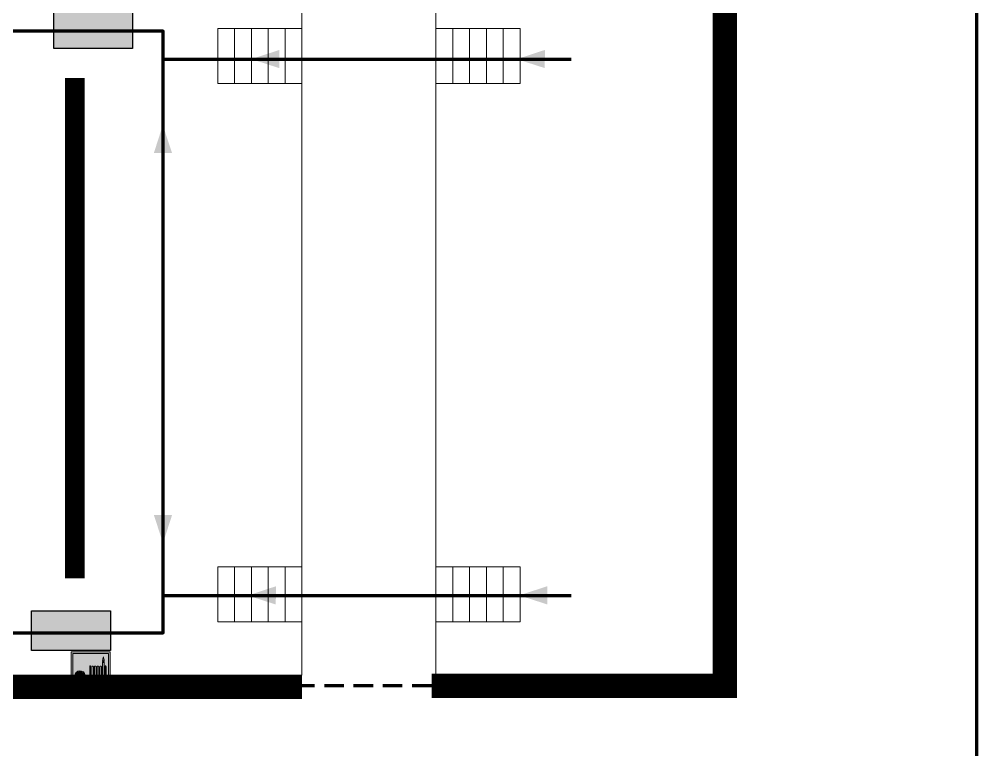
# Model space of a CAD drawing. Header units: millimetres. Extents: x 13114 to 67229, y 22859 to 38520.
# Drawn here: x 25053.1 to 25249.7, y 24385.3 to 24535.2 of the extents above; entities that cross this region are included whole.
import ezdxf

# ---------------------------------------------------------------- set-up
doc = ezdxf.new("R2010")
doc.units = ezdxf.units.MM
doc.linetypes.add('{ Wide Dash }', pattern=[12, 4, -2, 4, -2])
doc.layers.add('План_Штампы', color=7, linetype='Continuous')

# ---------------------------------------------------------------- blocks, each defined once
blk = doc.blocks.new('A$C37112FD5')
at = {"true_color": 0xf5f5ff}
h = blk.add_hatch(color=7, dxfattribs=at)
h.dxf.hatch_style = 1
h.paths.add_polyline_path([(12.8, -7.4), (0, -7.4), (0, -20.2), (12.8, -20.2)])
h.paths.add_polyline_path([(12.29, -7.91), (12.29, -19.69), (0.51, -19.69), (0.51, -7.91)], flags=16)
h.paths.add_polyline_path([(4.98, -9.04, -0.42597), (5.17, -9.22), (5.17, -12.25), (5.17, -15.29, -0.432244), (4.98, -15.47), (4.83, -15.47, -0.42597), (4.64, -15.29), (4.64, -12.25), (4.64, -9.22, -0.432244), (4.83, -9.04)], flags=0)
h.paths.add_polyline_path([(4.28, -9.22), (4.28, -12.25), (4.28, -15.29, -0.432244), (4.09, -15.47), (3.94, -15.47, -0.42597), (3.75, -15.29), (3.75, -12.25), (3.75, -9.22, -0.432244), (3.94, -9.04), (4.09, -9.04, -0.42597)], flags=0)
h.paths.add_polyline_path([(5.72, -9.04), (5.87, -9.04, -0.42597), (6.06, -9.22), (6.06, -12.25), (6.06, -15.29, -0.432244), (5.87, -15.47), (5.72, -15.47, -0.42597), (5.53, -15.29), (5.53, -12.25), (5.53, -9.22, -0.432244)], flags=0)
h.paths.add_polyline_path([(6.42, -8.9), (6.5, -8.9, -0.42597), (6.69, -9.08), (6.69, -12.03), (8.21, -12.03, -15.824349), (8.21, -12.47), (6.69, -12.47), (6.69, -15.42, -0.432244), (6.5, -15.6), (6.42, -15.6)], flags=0)
h.paths.add_polyline_path([(3.39, -9.22), (3.39, -12.25), (3.39, -15.29, -0.432244), (3.2, -15.47), (3.05, -15.47, -0.42597), (2.85, -15.29), (2.85, -12.25), (2.85, -9.22, -0.432244), (3.05, -9.04), (3.2, -9.04, -0.42597)], flags=0)
h.paths.add_polyline_path([(2.5, -9.22), (2.5, -16.71), (1.96, -16.71), (1.96, -9.22, -0.432244), (2.15, -9.04), (2.31, -9.04, -0.42597)], flags=0)
h.paths.add_polyline_path([(1.61, -8.9), (1.61, -15.6), (1.57, -15.6, -0.42597), (1.37, -15.42), (1.37, -12.03), (1.37, -9.09, -0.432244), (1.57, -8.9)], flags=0)
h.paths.add_polyline_path([(9.76, -10.81), (9.76, -12.03), (8.49, -12.03, -0.336371)], flags=0)
h.paths.add_polyline_path([(8.49, -12.47), (9.76, -12.47), (9.76, -13.7, -0.336371)], flags=0)
h.paths.add_polyline_path([(10.11, -10.81, -0.336371), (11.38, -12.03), (10.11, -12.03)], flags=0)
h.paths.add_polyline_path([(10.11, -12.47), (11.38, -12.47, -0.336371), (10.11, -13.7)], flags=0)
h.paths.add_polyline_path([(2.5, -16.84), (2.5, -17.05), (1.97, -17.05), (1.97, -16.84)], flags=0)
h.paths.add_polyline_path([(2.5, -17.24, -0.033778), (2.24, -18.6, -0.033778), (1.97, -17.24)], flags=0)
h = blk.add_hatch(color=242)
h.dxf.hatch_style = 1
h.paths.add_polyline_path([(12.29, -7.91), (0.51, -7.91), (0.51, -19.69), (12.29, -19.69)])
h.paths.add_polyline_path([(6.42, -15.6), (6.42, -8.9), (6.5, -8.9, -0.42597), (6.69, -9.08), (6.69, -12.03), (8.21, -12.03, -15.824349), (8.21, -12.47), (6.69, -12.47), (6.69, -15.42, -0.432244), (6.5, -15.6)], flags=16)
h.paths.add_polyline_path([(5.87, -15.47), (5.72, -15.47, -0.42597), (5.53, -15.29), (5.53, -12.25), (5.53, -9.22, -0.432244), (5.72, -9.04), (5.87, -9.04, -0.42597), (6.06, -9.22), (6.06, -12.25), (6.06, -15.29, -0.432244)], flags=16)
h.paths.add_polyline_path([(4.98, -15.47), (4.83, -15.47, -0.42597), (4.64, -15.29), (4.64, -12.25), (4.64, -9.22, -0.432244), (4.83, -9.04), (4.98, -9.04, -0.42597), (5.17, -9.22), (5.17, -12.25), (5.17, -15.29, -0.432244)], flags=16)
h.paths.add_polyline_path([(4.09, -15.47), (3.94, -15.47, -0.42597), (3.75, -15.29), (3.75, -12.25), (3.75, -9.22, -0.432244), (3.94, -9.04), (4.09, -9.04, -0.42597), (4.28, -9.22), (4.28, -12.25), (4.28, -15.29, -0.432244)], flags=16)
h.paths.add_polyline_path([(3.2, -15.47), (3.05, -15.47, -0.42597), (2.85, -15.29), (2.85, -12.25), (2.85, -9.22, -0.432244), (3.05, -9.04), (3.2, -9.04, -0.42597), (3.39, -9.22), (3.39, -12.25), (3.39, -15.29, -0.432244)], flags=16)
h.paths.add_polyline_path([(2.5, -17.05), (1.97, -17.05), (1.97, -16.84), (2.5, -16.84)], flags=16)
h.paths.add_polyline_path([(2.5, -17.24, -0.033778), (2.24, -18.6, -0.033778), (1.97, -17.24)], flags=16)
h.paths.add_polyline_path([(2.5, -16.71), (1.96, -16.71), (1.96, -9.22, -0.432244), (2.15, -9.04), (2.31, -9.04, -0.42597), (2.5, -9.22)], flags=16)
h.paths.add_polyline_path([(1.61, -15.6), (1.57, -15.6, -0.42597), (1.37, -15.42), (1.37, -12.03), (1.37, -9.09, -0.432244), (1.57, -8.9), (1.61, -8.9)], flags=16)
h.paths.add_polyline_path([(8.49, -12.47), (9.76, -12.47), (9.76, -13.7, -0.336371)], flags=0)
h.paths.add_polyline_path([(10.11, -13.7), (10.11, -12.47), (11.38, -12.47, -0.336371)], flags=0)
h.paths.add_polyline_path([(8.49, -12.03, -0.336371), (9.76, -10.81), (9.76, -12.03)], flags=0)
h.paths.add_polyline_path([(10.11, -12.03), (10.11, -10.81, -0.336371), (11.38, -12.03)], flags=0)
h = blk.add_hatch(color=7, dxfattribs=at)
h.dxf.hatch_style = 1
h.paths.add_polyline_path([(1.61, -8.9), (1.57, -8.9, 0.432244), (1.37, -9.09), (1.37, -12.03), (1.37, -15.42, 0.42597), (1.57, -15.6), (1.61, -15.6)])
h.paths.add_polyline_path([(2.5, -9.22, 0.42597), (2.31, -9.04), (2.15, -9.04, 0.432244), (1.96, -9.22), (1.96, -16.71), (2.5, -16.71)])
h.paths.add_polyline_path([(2.5, -16.84), (1.97, -16.84), (1.97, -17.05), (2.5, -17.05)])
h.paths.add_polyline_path([(2.5, -17.24), (1.97, -17.24, 0.033778), (2.24, -18.6, 0.033778)])
h.paths.add_polyline_path([(3.39, -12.25), (3.39, -9.22, 0.42597), (3.2, -9.04), (3.05, -9.04, 0.432244), (2.85, -9.22), (2.85, -12.25), (2.85, -15.29, 0.42597), (3.05, -15.47), (3.2, -15.47, 0.432244), (3.39, -15.29)])
h.paths.add_polyline_path([(4.28, -12.25), (4.28, -9.22, 0.42597), (4.09, -9.04), (3.94, -9.04, 0.432244), (3.75, -9.22), (3.75, -12.25), (3.75, -15.29, 0.42597), (3.94, -15.47), (4.09, -15.47, 0.432244), (4.28, -15.29)])
h.paths.add_polyline_path([(5.17, -12.25), (5.17, -9.22, 0.42597), (4.98, -9.04), (4.83, -9.04, 0.432244), (4.64, -9.22), (4.64, -12.25), (4.64, -15.29, 0.42597), (4.83, -15.47), (4.98, -15.47, 0.432244), (5.17, -15.29)])
h.paths.add_polyline_path([(6.06, -12.25), (6.06, -9.22, 0.42597), (5.87, -9.04), (5.72, -9.04, 0.432244), (5.53, -9.22), (5.53, -12.25), (5.53, -15.29, 0.42597), (5.72, -15.47), (5.87, -15.47, 0.432244), (6.06, -15.29)])
h.paths.add_polyline_path([(6.69, -12.47), (8.21, -12.47, 15.824349), (8.21, -12.03), (6.69, -12.03), (6.69, -9.08, 0.42597), (6.5, -8.9), (6.42, -8.9), (6.42, -15.6), (6.5, -15.6, 0.432244), (6.69, -15.42)])
h.paths.add_polyline_path([(8.49, -12.47), (9.76, -12.47), (9.76, -13.7, -0.336371)], flags=16)
h.paths.add_polyline_path([(8.49, -12.03, -0.336371), (9.76, -10.81), (9.76, -12.03)], flags=16)
h.paths.add_polyline_path([(10.11, -12.47), (11.38, -12.47, -0.336371), (10.11, -13.7)], flags=16)
h.paths.add_polyline_path([(10.11, -12.03), (10.11, -10.81, -0.336371), (11.38, -12.03)], flags=16)
h = blk.add_hatch(color=242)
h.dxf.hatch_style = 1
h.paths.add_polyline_path([(9.76, -10.81, 0.336371), (8.49, -12.03), (9.76, -12.03)])
h.paths.add_polyline_path([(10.11, -10.81), (10.11, -12.03), (11.38, -12.03, 0.336371)])
h.paths.add_polyline_path([(11.38, -12.47), (10.11, -12.47), (10.11, -13.7, 0.336371)])
h.paths.add_polyline_path([(9.76, -12.47), (8.49, -12.47, 0.336371), (9.76, -13.7)])
at = {"color": 242, "lineweight": 5}
for p, q in [((0, -20.2), (0, -7.4)), ((0, -7.4), (12.8, -7.4)), ((1.37, -12.03), (1.37, -9.08)), ((1.57, -8.9), (1.61, -8.9)), ((1.61, -8.9), (1.61, -15.6)), ((1.96, -16.71), (1.96, -9.22)), ((2.15, -9.04), (2.31, -9.04)), ((2.5, -16.71), (2.5, -9.22)), ((2.85, -12.25), (2.85, -9.22)), ((3.05, -9.04), (3.2, -9.04)), ((3.39, -12.25), (3.39, -9.22)), ((3.75, -12.25), (3.75, -9.22)), ((3.94, -9.04), (4.09, -9.04)), ((4.28, -12.25), (4.28, -9.22)), ((4.64, -12.25), (4.64, -9.22)), ((4.83, -9.04), (4.98, -9.04)), ((5.17, -12.25), (5.17, -9.22)), ((5.53, -12.25), (5.53, -9.22)), ((5.72, -9.04), (5.87, -9.04)), ((6.06, -12.25), (6.06, -9.22)), ((6.42, -8.9), (6.42, -15.6)), ((6.5, -8.9), (6.42, -8.9)), ((6.69, -12.03), (6.69, -9.08)), ((12.8, -20.2), (12.8, -7.4)), ((1.37, -12.03), (1.37, -15.42)), ((2.85, -12.25), (2.85, -15.29)), ((3.39, -12.25), (3.39, -15.29)), ((3.75, -12.25), (3.75, -15.29)), ((4.28, -12.25), (4.28, -15.29)), ((4.64, -12.25), (4.64, -15.29)), ((5.17, -12.25), (5.17, -15.29)), ((5.53, -12.25), (5.53, -15.29)), ((6.06, -12.25), (6.06, -15.29)), ((8.21, -12.03), (6.69, -12.03)), ((8.21, -12.47), (6.69, -12.47)), ((6.69, -12.47), (6.69, -15.42)), ((9.76, -12.03), (8.49, -12.03)), ((9.76, -12.47), (8.49, -12.47)), ((9.76, -10.81), (9.76, -12.03)), ((9.76, -12.47), (9.76, -13.7)), ((10.11, -10.81), (10.11, -12.03)), ((11.38, -12.03), (10.11, -12.03)), ((11.38, -12.47), (10.11, -12.47)), ((10.11, -12.47), (10.11, -13.7)), ((1.57, -15.6), (1.61, -15.6)), ((3.05, -15.47), (3.2, -15.47)), ((3.94, -15.47), (4.09, -15.47)), ((4.83, -15.47), (4.98, -15.47)), ((5.72, -15.47), (5.87, -15.47)), ((6.42, -15.6), (6.5, -15.6)), ((1.96, -16.71), (2.5, -16.71)), ((1.97, -16.84), (2.5, -16.84)), ((1.97, -17.05), (1.97, -16.84)), ((2.5, -17.05), (1.97, -17.05)), ((1.97, -17.24), (2.5, -17.24)), ((2.5, -16.84), (2.5, -17.05)), ((0, -20.2), (12.8, -20.2))]:
    blk.add_line(p, q, dxfattribs=at)
blk.add_lwpolyline([(0.51, -7.91), (12.29, -7.91), (12.29, -19.69), (0.51, -19.69)], close=True, dxfattribs=at)
for centre, radius, start, end in [((1.56, -9.09), 0.182, 87.1027, 180.6071), ((2.15, -9.22), 0.182, 87.1027, 180.6071), ((2.32, -9.22), 0.182, 359.3929, 92.8973), ((3.04, -9.22), 0.182, 87.1027, 180.6071), ((3.21, -9.22), 0.182, 359.3929, 92.8973), ((3.93, -9.22), 0.182, 87.1027, 180.6071), ((4.1, -9.22), 0.182, 359.3929, 92.8973), ((4.82, -9.22), 0.182, 87.1027, 180.6071), ((4.99, -9.22), 0.182, 359.3929, 92.8973), ((5.71, -9.22), 0.182, 87.1027, 180.6071), ((5.88, -9.22), 0.182, 359.3929, 92.8973), ((6.51, -9.09), 0.182, 359.3929, 92.8973), ((9.93, -12.25), 1.74, 187.2319, 172.7681), ((9.93, -12.25), 1.46, 96.9927, 171.3585), ((9.93, -12.25), 1.46, 188.6415, 263.0073), ((9.93, -12.25), 1.46, 8.6415, 83.0073), ((9.93, -12.25), 1.46, 276.9927, 351.3585), ((1.56, -15.42), 0.182, 179.3929, 272.8973), ((3.04, -15.29), 0.182, 179.3929, 272.8973), ((3.21, -15.29), 0.182, 267.1027, 0.6071), ((3.93, -15.29), 0.182, 179.3929, 272.8973), ((4.1, -15.29), 0.182, 267.1027, 0.6071), ((4.82, -15.29), 0.182, 179.3929, 272.8973), ((4.99, -15.29), 0.182, 267.1027, 0.6071), ((5.71, -15.29), 0.182, 179.3929, 272.8973), ((5.88, -15.29), 0.182, 267.1027, 0.6071), ((6.51, -15.42), 0.182, 267.1027, 0.6071), ((12.17, -15.98), 10.27, 187.041, 194.7793), ((-7.7, -15.98), 10.27, 345.2207, 352.959)]:
    blk.add_arc(centre, radius, start, end, dxfattribs=at)
blk = doc.blocks.new('A$C32E8229D')
at = {"true_color": 0xffffff}
blk.add_hatch(color=7, dxfattribs=at).paths.add_polyline_path([(0, 0), (0, -8), (16, -8), (16, 0)])
h = blk.add_hatch(color=126)
h.paths.add_polyline_path([(0.2, -0.2), (15.8, -0.2), (15.8, -7.8), (0.2, -7.8)])
h.paths.add_polyline_path([(13.49, -2.05), (12.08, -2.05), (11.37, -2.63, 0.162397), (11.29, -2.84), (11.29, -3.63), (10.35, -3.63), (10.35, -4.05), (11.68, -4.05), (11.68, -3.48), (12.26, -4.28), (11.29, -5.1), (11.29, -6.78), (11.85, -6.78), (11.85, -5.44), (12.8, -4.64), (12.8, -5.94), (14.46, -5.94), (14.46, -5.39), (13.45, -5.39), (13.45, -3.97), (12.46, -2.59), (13.15, -2.59), (13.69, -3.34), (14.18, -3)], flags=16)
h.paths.add_polyline_path([(10.74, -1.82, 1), (11.8, -1.82, 1)], flags=16)
h.paths.add_polyline_path([(9.39, -3.59), (5.99, -3.59), (6.56, -3.03), (5.91, -3.03), (5.1, -3.83), (5.91, -4.64), (6.56, -4.64), (5.99, -4.09), (9.39, -4.09)], flags=16)
h.paths.add_polyline_path([(4.29, -1.08), (1.72, -1.08), (1.72, -6.6), (4.29, -6.6)], flags=16)
at = {"color": 126}
blk.add_lwpolyline([(16, -8), (0, -8), (0, 0), (16, 0)], close=True, dxfattribs=at)

msp = doc.modelspace()

# ---------------------------------------------------------------- linework, layer by layer
at = {"color": 6, "lineweight": 100}
msp.add_lwpolyline([(24649.66, 24275.01), (25249.66, 24275.01), (25249.66, 24670.01), (24649.66, 24670.01)], close=True, dxfattribs=at)
at = {"lineweight": 0}
for points, const_width in [([(25137.72, 24398.45), (25197.93, 24398.45), (25197.93, 24544.62), (25136.7, 24544.62)], 5), ([(25064.5, 24523.12), (25064.5, 24420.51)], 4), ([(24984.95, 24398.24), (25111.1, 24398.24)], 5)]:
    msp.add_lwpolyline(points, dxfattribs=dict(at, const_width=const_width))
for points in [[(25111.1, 24544.62), (25111.1, 24400.58)], [(25138.61, 24398.45), (25138.61, 24543.84)]]:
    msp.add_lwpolyline(points, dxfattribs=at)
at = {"color": 126, "lineweight": 100, "true_color": 0x008754}
for points in [[(25007.48, 24387.89), (24982.26, 24387.89), (24982.26, 24409.27), (25082.61, 24409.27), (25082.61, 24532.73), (24929.13, 24532.73), (24929.13, 24409.27), (24982.26, 24409.27)], [(25082.61, 24527.02), (25166.36, 24527.02)], [(25082.61, 24416.97), (25166.36, 24416.97)]]:
    msp.add_lwpolyline(points, dxfattribs=at)
at = {"lineweight": 0}
for points in [[(25097.29, 24522.05), (25093.84, 24522.05), (25093.84, 24533.3), (25097.29, 24533.3)], [(25100.75, 24522.05), (25097.29, 24522.05), (25097.29, 24533.3), (25100.75, 24533.3)], [(25104.2, 24522.05), (25100.75, 24522.05), (25100.75, 24533.3), (25104.2, 24533.3)], [(25107.65, 24522.05), (25104.2, 24522.05), (25104.2, 24533.3), (25107.65, 24533.3)], [(25111.1, 24522.05), (25107.65, 24522.05), (25107.65, 24533.3), (25111.1, 24533.3)], [(25142.07, 24522.05), (25138.61, 24522.05), (25138.61, 24533.3), (25142.07, 24533.3)], [(25145.52, 24522.05), (25142.07, 24522.05), (25142.07, 24533.3), (25145.52, 24533.3)], [(25148.97, 24522.05), (25145.52, 24522.05), (25145.52, 24533.3), (25148.97, 24533.3)], [(25152.42, 24522.05), (25148.97, 24522.05), (25148.97, 24533.3), (25152.42, 24533.3)], [(25155.88, 24522.05), (25152.42, 24522.05), (25152.42, 24533.3), (25155.88, 24533.3)], [(25097.29, 24411.58), (25093.84, 24411.58), (25093.84, 24422.83), (25097.29, 24422.83)], [(25100.75, 24411.58), (25097.29, 24411.58), (25097.29, 24422.83), (25100.75, 24422.83)], [(25104.2, 24411.58), (25100.75, 24411.58), (25100.75, 24422.83), (25104.2, 24422.83)], [(25107.65, 24411.58), (25104.2, 24411.58), (25104.2, 24422.83), (25107.65, 24422.83)], [(25111.1, 24411.58), (25107.65, 24411.58), (25107.65, 24422.83), (25111.1, 24422.83)], [(25142.07, 24411.58), (25138.61, 24411.58), (25138.61, 24422.83), (25142.07, 24422.83)], [(25145.52, 24411.58), (25142.07, 24411.58), (25142.07, 24422.83), (25145.52, 24422.83)], [(25148.97, 24411.58), (25145.52, 24411.58), (25145.52, 24422.83), (25148.97, 24422.83)], [(25152.42, 24411.58), (25148.97, 24411.58), (25148.97, 24422.83), (25152.42, 24422.83)], [(25155.88, 24411.58), (25152.42, 24411.58), (25152.42, 24422.83), (25155.88, 24422.83)]]:
    msp.add_lwpolyline(points, close=True, dxfattribs=at)
at = {"linetype": '{ Wide Dash }', "lineweight": 100}
msp.add_lwpolyline([(25137.72, 24398.45), (25101.82, 24398.45)], dxfattribs=at)
at = {"layer": 'План_Штампы', "color": 126, "true_color": 0x008754}
for points in [[(25106.47, 24528.91), (25106.46, 24525.18), (25100.72, 24527.03)], [(25160.98, 24528.91), (25160.97, 24525.18), (25155.24, 24527.03)], [(25084.45, 24507.74), (25080.71, 24507.75), (25082.56, 24513.48)], [(25080.71, 24433.47), (25084.45, 24433.46), (25082.6, 24427.73)], [(25105.76, 24418.85), (25105.75, 24415.11), (25100.01, 24416.96)], [(25161.47, 24418.87), (25161.46, 24415.13), (25155.73, 24416.98)]]:
    msp.add_solid(points, dxfattribs=at)

# ---------------------------------------------------------------- block references
at = {"xscale": 0.6249984004534781, "yscale": 0.6249984004534781, "zscale": 0.6249984004534781, "rotation": 180}
msp.add_blockref('A$C37112FD5', (25071.75, 24392.77), dxfattribs=at)
at = {"layer": 'План_Штампы', "color": 126, "true_color": 0x008754, "xscale": 1.012510887696, "yscale": 1.012510887696, "zscale": 1.012510887696, "rotation": 359.9978653237144}
for p in [(25060.15, 24537.33), (25055.58, 24413.8)]:
    msp.add_blockref('A$C32E8229D', p, dxfattribs=at)

doc.saveas('drawing.dxf')
